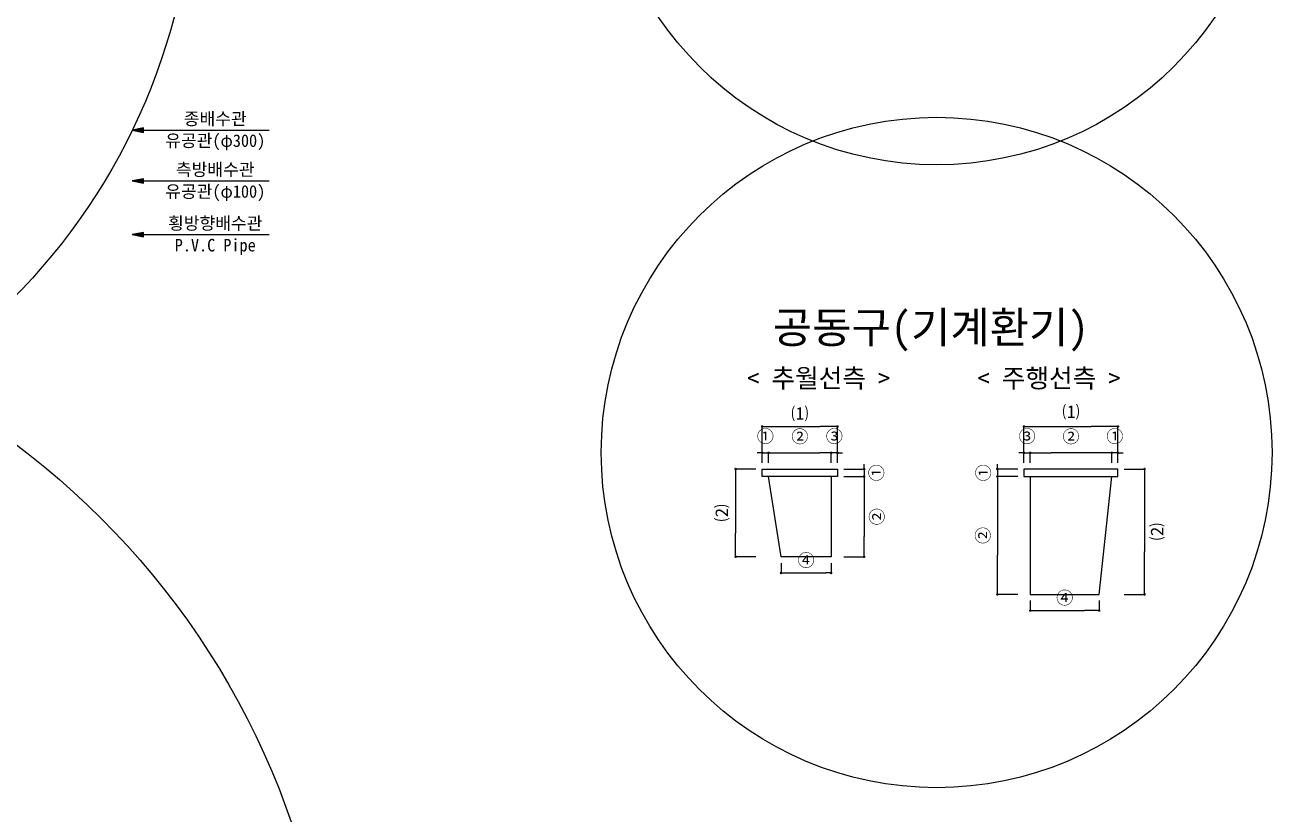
# Model space of a CAD drawing. Header units: millimetres. Extents: x -69382 to 174843, y -46375 to 101648.
# Drawn here: x -6055 to 3892, y -19597 to -13298 of the extents above; entities that cross this region are included whole.
import ezdxf
from ezdxf.enums import TextEntityAlignment as Align

# ---------------------------------------------------------------- set-up
doc = ezdxf.new("R2010")
doc.units = ezdxf.units.MM
doc.header["$LTSCALE"] = 1000
for name, color, linetype in [('-길작업', 255, 'Continuous'), ('CS-CONC', 4, 'Continuous'), ('CS-LEAL', 1, 'Continuous'), ('CS-LEAT', 3, 'Continuous'), ('CZ-TEX1', 6, 'Continuous'), ('DIM1', 1, 'Continuous')]:
    doc.layers.add(name, color=color, linetype=linetype)
doc.styles.add('WBMTXT', font='DotumChe.ttf')
doc.styles.add('WGTXT', font='DotumChe.ttf')
doc.dimstyles.new('DIM-01', dxfattribs={"dimscale": 100, "dimtxt": 3, "dimasz": 0.6, "dimexe": 0, "dimexo": 0, "dimgap": 1, "dimtad": 1, "dimdec": 0, "dimrnd": 0.001, "dimzin": 1, "dimdsep": 46, "dimlunit": 6, "dimtxsty": 'WGTXT', "dimblk": 'DOT', "dimcen": 0, "dimclrd": 1, "dimclre": 1, "dimclrt": 3, "dimadec": 4, "dimazin": 0, "dimtfac": 1, "dimtdec": 0, "dimtix": 1, "dimtmove": 2, "dimatfit": 3, "dimldrblk": 'DOT', "dimfxl": 1.5, "dimlwd": -1, "dimarcsym": 0})

# ---------------------------------------------------------------- blocks, each defined once
blk = doc.blocks.new('_Dot')
at = {"layer": 'DIM1'}
blk.add_line((0, 0), (-1, 0), dxfattribs=at)
at = {"layer": 'DIM1', "const_width": 0.5}
blk.add_lwpolyline([(-0.25, 0, 1), (0.25, 0, 1)], format="xyb", close=True, dxfattribs=at)
blk = doc.blocks.new('*D407')
at = {"color": 1, "linetype": 'ByBlock', "lineweight": -2, "transparency": 16777216}
for p, q in [((-174.1, -16792.8), (-174.1, -16502.9)), ((425.9, -16792.8), (425.9, -16502.9))]:
    blk.add_line(p, q, dxfattribs=at)
at = {"color": 1, "transparency": 16777216}
for p, q in [((-154.1, -16502.9), (-35.2, -16502.9)), ((405.9, -16502.9), (287.1, -16502.9))]:
    blk.add_line(p, q, dxfattribs=at)
at = {"layer": 'Defpoints', "color": 0, "linetype": 'ByBlock', "transparency": 16777216}
for p in [(425.9, -16502.9), (-174.1, -16842.8), (425.9, -16842.8)]:
    blk.add_point(p, dxfattribs=at)
at = {"color": 1, "linetype": 'ByBlock', "transparency": 16777216, "xscale": 20, "yscale": 20, "zscale": 20, "rotation": 180}
blk.add_blockref('_Dot', (-174.1, -16502.9), dxfattribs=at)
at = {"color": 1, "linetype": 'ByBlock', "transparency": 16777216, "xscale": 20, "yscale": 20, "zscale": 20}
blk.add_blockref('_Dot', (425.9, -16502.9), dxfattribs=at)
at = {"color": 3, "linetype": 'ByBlock', "transparency": 16777216, "insert": (125.9, -16405.5), "char_height": 100, "attachment_point": 5, "style": 'WGTXT'}
blk.add_mtext('⑴', dxfattribs=at)
blk = doc.blocks.new('*D408')
at = {"color": 1, "linetype": 'ByBlock', "lineweight": -2, "transparency": 16777216}
for p, q in [((-124.1, -16792.8), (-124.1, -16713.2)), ((375.9, -16792.8), (375.9, -16713.2))]:
    blk.add_line(p, q, dxfattribs=at)
at = {"color": 1, "transparency": 16777216}
for p, q in [((-104.1, -16713.2), (-31.2, -16713.2)), ((355.9, -16713.2), (283.1, -16713.2))]:
    blk.add_line(p, q, dxfattribs=at)
at = {"layer": 'Defpoints', "color": 0, "linetype": 'ByBlock', "transparency": 16777216}
for p in [(-124.1, -16713.2), (-124.1, -16842.8), (375.9, -16842.8)]:
    blk.add_point(p, dxfattribs=at)
at = {"color": 1, "linetype": 'ByBlock', "transparency": 16777216, "xscale": 20, "yscale": 20, "zscale": 20, "rotation": 180}
blk.add_blockref('_Dot', (-124.1, -16713.2), dxfattribs=at)
at = {"color": 1, "linetype": 'ByBlock', "transparency": 16777216, "xscale": 20, "yscale": 20, "zscale": 20}
blk.add_blockref('_Dot', (375.9, -16713.2), dxfattribs=at)
at = {"color": 3, "linetype": 'ByBlock', "transparency": 16777216, "insert": (125.9, -16589), "char_height": 100, "attachment_point": 5, "style": 'WGTXT'}
blk.add_mtext('②', dxfattribs=at)
blk = doc.blocks.new('*D409')
at = {"color": 1, "transparency": 16777216}
for p, q in [((-194.1, -16713.2), (-214.1, -16713.2)), ((-174.1, -16713.2), (-124.1, -16713.2)), ((-104.1, -16713.2), (-84.1, -16713.2))]:
    blk.add_line(p, q, dxfattribs=at)
at = {"color": 1, "linetype": 'ByBlock', "lineweight": -2, "transparency": 16777216}
for p, q in [((-174.1, -16792.8), (-174.1, -16713.2)), ((-124.1, -16792.8), (-124.1, -16713.2))]:
    blk.add_line(p, q, dxfattribs=at)
at = {"layer": 'Defpoints', "color": 0, "linetype": 'ByBlock', "transparency": 16777216}
for p in [(-124.1, -16713.2), (-174.1, -16842.8), (-124.1, -16842.8)]:
    blk.add_point(p, dxfattribs=at)
at = {"color": 1, "linetype": 'ByBlock', "transparency": 16777216, "xscale": 20, "yscale": 20, "zscale": 20}
blk.add_blockref('_Dot', (-174.1, -16713.2), dxfattribs=at)
at = {"color": 1, "linetype": 'ByBlock', "transparency": 16777216, "xscale": 20, "yscale": 20, "zscale": 20, "rotation": 180}
blk.add_blockref('_Dot', (-124.1, -16713.2), dxfattribs=at)
at = {"color": 3, "linetype": 'ByBlock', "transparency": 16777216, "insert": (-149.1, -16587.6), "char_height": 100, "attachment_point": 5, "style": 'WGTXT'}
blk.add_mtext('①', dxfattribs=at)
blk = doc.blocks.new('*D410')
at = {"color": 1, "transparency": 16777216}
for p, q in [((355.9, -16713.2), (335.9, -16713.2)), ((425.9, -16713.2), (375.9, -16713.2)), ((445.9, -16713.2), (465.9, -16713.2))]:
    blk.add_line(p, q, dxfattribs=at)
at = {"color": 1, "linetype": 'ByBlock', "lineweight": -2, "transparency": 16777216}
for p, q in [((375.9, -16792.8), (375.9, -16713.2)), ((425.9, -16792.8), (425.9, -16713.2))]:
    blk.add_line(p, q, dxfattribs=at)
at = {"layer": 'Defpoints', "color": 0, "linetype": 'ByBlock', "transparency": 16777216}
for p in [(375.9, -16713.2), (375.9, -16842.8), (425.9, -16842.8)]:
    blk.add_point(p, dxfattribs=at)
at = {"color": 1, "linetype": 'ByBlock', "transparency": 16777216, "xscale": 20, "yscale": 20, "zscale": 20}
blk.add_blockref('_Dot', (375.9, -16713.2), dxfattribs=at)
at = {"color": 1, "linetype": 'ByBlock', "transparency": 16777216, "xscale": 20, "yscale": 20, "zscale": 20, "rotation": 180}
blk.add_blockref('_Dot', (425.9, -16713.2), dxfattribs=at)
at = {"color": 3, "linetype": 'ByBlock', "transparency": 16777216, "insert": (400.9, -16587.6), "char_height": 100, "attachment_point": 5, "style": 'WGTXT'}
blk.add_mtext('③', dxfattribs=at)
blk = doc.blocks.new('*D411')
at = {"color": 1, "linetype": 'ByBlock', "lineweight": -2, "transparency": 16777216}
for p, q in [((1913.6, -16792.8), (1913.6, -16502.9)), ((2663.6, -16792.8), (2663.6, -16502.9))]:
    blk.add_line(p, q, dxfattribs=at)
at = {"color": 1, "transparency": 16777216}
for p, q in [((1933.6, -16502.9), (2127.5, -16502.9)), ((2643.6, -16502.9), (2449.7, -16502.9))]:
    blk.add_line(p, q, dxfattribs=at)
at = {"layer": 'Defpoints', "color": 0, "linetype": 'ByBlock', "transparency": 16777216}
for p in [(1913.6, -16502.9), (1913.6, -16842.8), (2663.6, -16842.8)]:
    blk.add_point(p, dxfattribs=at)
at = {"color": 1, "linetype": 'ByBlock', "transparency": 16777216, "xscale": 20, "yscale": 20, "zscale": 20, "rotation": 180}
blk.add_blockref('_Dot', (1913.6, -16502.9), dxfattribs=at)
at = {"color": 1, "linetype": 'ByBlock', "transparency": 16777216, "xscale": 20, "yscale": 20, "zscale": 20}
blk.add_blockref('_Dot', (2663.6, -16502.9), dxfattribs=at)
at = {"color": 3, "linetype": 'ByBlock', "transparency": 16777216, "insert": (2288.6, -16391.3), "char_height": 100, "attachment_point": 5, "style": 'WGTXT'}
blk.add_mtext('⑴', dxfattribs=at)
blk = doc.blocks.new('*D412')
at = {"color": 1, "linetype": 'ByBlock', "lineweight": -2, "transparency": 16777216}
for p, q in [((1963.6, -16792.8), (1963.6, -16713.2)), ((2613.6, -16792.8), (2613.6, -16713.2))]:
    blk.add_line(p, q, dxfattribs=at)
at = {"color": 1, "transparency": 16777216}
for p, q in [((1983.6, -16713.2), (2131.5, -16713.2)), ((2593.6, -16713.2), (2445.7, -16713.2))]:
    blk.add_line(p, q, dxfattribs=at)
at = {"layer": 'Defpoints', "color": 0, "linetype": 'ByBlock', "transparency": 16777216}
for p in [(2613.6, -16713.2), (1963.6, -16842.8), (2613.6, -16842.8)]:
    blk.add_point(p, dxfattribs=at)
at = {"color": 1, "linetype": 'ByBlock', "transparency": 16777216, "xscale": 20, "yscale": 20, "zscale": 20, "rotation": 180}
blk.add_blockref('_Dot', (1963.6, -16713.2), dxfattribs=at)
at = {"color": 1, "linetype": 'ByBlock', "transparency": 16777216, "xscale": 20, "yscale": 20, "zscale": 20}
blk.add_blockref('_Dot', (2613.6, -16713.2), dxfattribs=at)
at = {"color": 3, "linetype": 'ByBlock', "transparency": 16777216, "insert": (2288.6, -16589), "char_height": 100, "attachment_point": 5, "style": 'WGTXT'}
blk.add_mtext('②', dxfattribs=at)
blk = doc.blocks.new('*D413')
at = {"color": 1, "transparency": 16777216}
for p, q in [((2593.6, -16713.2), (2573.6, -16713.2)), ((2663.6, -16713.2), (2613.6, -16713.2)), ((2683.6, -16713.2), (2703.6, -16713.2))]:
    blk.add_line(p, q, dxfattribs=at)
at = {"color": 1, "linetype": 'ByBlock', "lineweight": -2, "transparency": 16777216}
for p, q in [((2613.6, -16792.8), (2613.6, -16713.2)), ((2663.6, -16792.8), (2663.6, -16713.2))]:
    blk.add_line(p, q, dxfattribs=at)
at = {"layer": 'Defpoints', "color": 0, "linetype": 'ByBlock', "transparency": 16777216}
for p in [(2613.6, -16713.2), (2613.6, -16842.8), (2663.6, -16842.8)]:
    blk.add_point(p, dxfattribs=at)
at = {"color": 1, "linetype": 'ByBlock', "transparency": 16777216, "xscale": 20, "yscale": 20, "zscale": 20}
blk.add_blockref('_Dot', (2613.6, -16713.2), dxfattribs=at)
at = {"color": 1, "linetype": 'ByBlock', "transparency": 16777216, "xscale": 20, "yscale": 20, "zscale": 20, "rotation": 180}
blk.add_blockref('_Dot', (2663.6, -16713.2), dxfattribs=at)
at = {"color": 3, "linetype": 'ByBlock', "transparency": 16777216, "insert": (2638.6, -16587.6), "char_height": 100, "attachment_point": 5, "style": 'WGTXT'}
blk.add_mtext('①', dxfattribs=at)
blk = doc.blocks.new('*D414')
at = {"color": 1, "transparency": 16777216}
for p, q in [((1893.6, -16713.2), (1873.6, -16713.2)), ((1913.6, -16713.2), (1963.6, -16713.2)), ((1983.6, -16713.2), (2003.6, -16713.2))]:
    blk.add_line(p, q, dxfattribs=at)
at = {"color": 1, "linetype": 'ByBlock', "lineweight": -2, "transparency": 16777216}
for p, q in [((1913.6, -16792.8), (1913.6, -16713.2)), ((1963.6, -16792.8), (1963.6, -16713.2))]:
    blk.add_line(p, q, dxfattribs=at)
at = {"layer": 'Defpoints', "color": 0, "linetype": 'ByBlock', "transparency": 16777216}
for p in [(1963.6, -16713.2), (1913.6, -16842.8), (1963.6, -16842.8)]:
    blk.add_point(p, dxfattribs=at)
at = {"color": 1, "linetype": 'ByBlock', "transparency": 16777216, "xscale": 20, "yscale": 20, "zscale": 20}
blk.add_blockref('_Dot', (1913.6, -16713.2), dxfattribs=at)
at = {"color": 1, "linetype": 'ByBlock', "transparency": 16777216, "xscale": 20, "yscale": 20, "zscale": 20, "rotation": 180}
blk.add_blockref('_Dot', (1963.6, -16713.2), dxfattribs=at)
at = {"color": 3, "linetype": 'ByBlock', "transparency": 16777216, "insert": (1938.6, -16587.6), "char_height": 100, "attachment_point": 5, "style": 'WGTXT'}
blk.add_mtext('③', dxfattribs=at)
blk = doc.blocks.new('*D415')
at = {"color": 1, "transparency": 16777216}
for p, q in [((638.1, -16822.8), (638.1, -16802.8)), ((638.1, -16842.8), (638.1, -16902.8)), ((638.1, -16922.8), (638.1, -16942.8))]:
    blk.add_line(p, q, dxfattribs=at)
at = {"color": 1, "linetype": 'ByBlock', "lineweight": -2, "transparency": 16777216}
for p, q in [((475.9, -16842.8), (638.1, -16842.8)), ((475.9, -16902.8), (638.1, -16902.8))]:
    blk.add_line(p, q, dxfattribs=at)
at = {"layer": 'Defpoints', "color": 0, "linetype": 'ByBlock', "transparency": 16777216}
for p in [(425.9, -16842.8), (425.9, -16902.8), (638.1, -16902.8)]:
    blk.add_point(p, dxfattribs=at)
at = {"color": 1, "linetype": 'ByBlock', "transparency": 16777216, "xscale": 20, "yscale": 20, "zscale": 20}
for p, rotation in [((638.1, -16842.8), 270), ((638.1, -16902.8), 90)]:
    blk.add_blockref('_Dot', p, dxfattribs=dict(at, rotation=rotation))
at = {"color": 3, "linetype": 'ByBlock', "transparency": 16777216, "insert": (743.4, -16872.8), "char_height": 100, "attachment_point": 5, "rotation": 90, "style": 'WGTXT'}
blk.add_mtext('①', dxfattribs=at)
blk = doc.blocks.new('*D416')
at = {"color": 1, "linetype": 'ByBlock', "lineweight": -2, "transparency": 16777216}
for p, q in [((475.9, -16902.8), (638.1, -16902.8)), ((475.9, -17542.8), (638.1, -17542.8))]:
    blk.add_line(p, q, dxfattribs=at)
at = {"color": 1, "transparency": 16777216}
for p, q in [((638.1, -16922.8), (638.1, -17065.7)), ((638.1, -17522.8), (638.1, -17379.9))]:
    blk.add_line(p, q, dxfattribs=at)
at = {"layer": 'Defpoints', "color": 0, "linetype": 'ByBlock', "transparency": 16777216}
for p in [(425.9, -16902.8), (425.9, -17542.8), (638.1, -17542.8)]:
    blk.add_point(p, dxfattribs=at)
at = {"color": 1, "linetype": 'ByBlock', "transparency": 16777216, "xscale": 20, "yscale": 20, "zscale": 20}
for p, rotation in [((638.1, -16902.8), 90), ((638.1, -17542.8), 270)]:
    blk.add_blockref('_Dot', p, dxfattribs=dict(at, rotation=rotation))
at = {"color": 3, "linetype": 'ByBlock', "transparency": 16777216, "insert": (746.8, -17222.8), "char_height": 100, "attachment_point": 5, "rotation": 90, "style": 'WGTXT'}
blk.add_mtext('②', dxfattribs=at)
blk = doc.blocks.new('*D417')
at = {"color": 1, "linetype": 'ByBlock', "lineweight": -2, "transparency": 16777216}
for p, q in [((-224.1, -16842.8), (-386.2, -16842.8)), ((-224.1, -17542.8), (-386.2, -17542.8))]:
    blk.add_line(p, q, dxfattribs=at)
at = {"color": 1, "transparency": 16777216}
for p, q in [((-386.2, -16862.8), (-386.2, -17031.7)), ((-386.2, -17522.8), (-386.2, -17353.9))]:
    blk.add_line(p, q, dxfattribs=at)
at = {"layer": 'Defpoints', "color": 0, "linetype": 'ByBlock', "transparency": 16777216}
for p in [(-174.1, -16842.8), (-386.2, -17542.8), (-174.1, -17542.8)]:
    blk.add_point(p, dxfattribs=at)
at = {"color": 1, "linetype": 'ByBlock', "transparency": 16777216, "xscale": 20, "yscale": 20, "zscale": 20}
for p, rotation in [((-386.2, -16842.8), 90), ((-386.2, -17542.8), 270)]:
    blk.add_blockref('_Dot', p, dxfattribs=dict(at, rotation=rotation))
at = {"color": 3, "linetype": 'ByBlock', "transparency": 16777216, "insert": (-491.5, -17192.8), "char_height": 100, "attachment_point": 5, "rotation": 90, "style": 'WGTXT'}
blk.add_mtext('⑵', dxfattribs=at)
blk = doc.blocks.new('*D418')
at = {"color": 1, "linetype": 'ByBlock', "lineweight": -2, "transparency": 16777216}
for p, q in [((-24.1, -17592.8), (-24.1, -17672.3)), ((375.9, -17592.8), (375.9, -17672.3))]:
    blk.add_line(p, q, dxfattribs=at)
at = {"color": 1, "transparency": 16777216}
for p, q in [((-4.1, -17672.3), (18.8, -17672.3)), ((355.9, -17672.3), (333.1, -17672.3))]:
    blk.add_line(p, q, dxfattribs=at)
at = {"layer": 'Defpoints', "color": 0, "linetype": 'ByBlock', "transparency": 16777216}
for p in [(-24.1, -17542.8), (375.9, -17542.8), (-24.1, -17672.3)]:
    blk.add_point(p, dxfattribs=at)
at = {"color": 1, "linetype": 'ByBlock', "transparency": 16777216, "xscale": 20, "yscale": 20, "zscale": 20, "rotation": 180}
blk.add_blockref('_Dot', (-24.1, -17672.3), dxfattribs=at)
at = {"color": 1, "linetype": 'ByBlock', "transparency": 16777216, "xscale": 20, "yscale": 20, "zscale": 20}
blk.add_blockref('_Dot', (375.9, -17672.3), dxfattribs=at)
at = {"color": 3, "linetype": 'ByBlock', "transparency": 16777216, "insert": (175.9, -17576.6), "char_height": 100, "attachment_point": 5, "style": 'WGTXT'}
blk.add_mtext('④', dxfattribs=at)
blk = doc.blocks.new('*D419')
at = {"color": 1, "transparency": 16777216}
for p, q in [((1701.4, -16822.8), (1701.4, -16802.8)), ((1701.4, -16842.8), (1701.4, -16902.8)), ((1701.4, -16922.8), (1701.4, -16942.8))]:
    blk.add_line(p, q, dxfattribs=at)
at = {"color": 1, "linetype": 'ByBlock', "lineweight": -2, "transparency": 16777216}
for p, q in [((1863.6, -16842.8), (1701.4, -16842.8)), ((1863.6, -16902.8), (1701.4, -16902.8))]:
    blk.add_line(p, q, dxfattribs=at)
at = {"layer": 'Defpoints', "color": 0, "linetype": 'ByBlock', "transparency": 16777216}
for p in [(1701.4, -16902.8), (1913.6, -16842.8), (1913.6, -16902.8)]:
    blk.add_point(p, dxfattribs=at)
at = {"color": 1, "linetype": 'ByBlock', "transparency": 16777216, "xscale": 20, "yscale": 20, "zscale": 20}
for p, rotation in [((1701.4, -16842.8), 270), ((1701.4, -16902.8), 90)]:
    blk.add_blockref('_Dot', p, dxfattribs=dict(at, rotation=rotation))
at = {"color": 3, "linetype": 'ByBlock', "transparency": 16777216, "insert": (1596.1, -16872.8), "char_height": 100, "attachment_point": 5, "rotation": 90, "style": 'WGTXT'}
blk.add_mtext('①', dxfattribs=at)
blk = doc.blocks.new('*D420')
at = {"color": 1, "linetype": 'ByBlock', "lineweight": -2, "transparency": 16777216}
for p, q in [((1863.6, -16902.8), (1701.4, -16902.8)), ((1863.6, -17842.8), (1701.4, -17842.8))]:
    blk.add_line(p, q, dxfattribs=at)
at = {"color": 1, "transparency": 16777216}
for p, q in [((1701.4, -16922.8), (1701.4, -17215.7)), ((1701.4, -17822.8), (1701.4, -17529.9))]:
    blk.add_line(p, q, dxfattribs=at)
at = {"layer": 'Defpoints', "color": 0, "linetype": 'ByBlock', "transparency": 16777216}
for p in [(1913.6, -16902.8), (1701.4, -17842.8), (1913.6, -17842.8)]:
    blk.add_point(p, dxfattribs=at)
at = {"color": 1, "linetype": 'ByBlock', "transparency": 16777216, "xscale": 20, "yscale": 20, "zscale": 20}
for p, rotation in [((1701.4, -16902.8), 90), ((1701.4, -17842.8), 270)]:
    blk.add_blockref('_Dot', p, dxfattribs=dict(at, rotation=rotation))
at = {"color": 3, "linetype": 'ByBlock', "transparency": 16777216, "insert": (1592.7, -17372.8), "char_height": 100, "attachment_point": 5, "rotation": 90, "style": 'WGTXT'}
blk.add_mtext('②', dxfattribs=at)
blk = doc.blocks.new('*D421')
at = {"color": 1, "linetype": 'ByBlock', "lineweight": -2, "transparency": 16777216}
for p, q in [((2713.6, -16842.8), (2875.7, -16842.8)), ((2713.6, -17842.8), (2875.7, -17842.8))]:
    blk.add_line(p, q, dxfattribs=at)
at = {"color": 1, "transparency": 16777216}
for p, q in [((2875.7, -16862.8), (2875.7, -17181.7)), ((2875.7, -17822.8), (2875.7, -17503.9))]:
    blk.add_line(p, q, dxfattribs=at)
at = {"layer": 'Defpoints', "color": 0, "linetype": 'ByBlock', "transparency": 16777216}
for p in [(2663.6, -16842.8), (2663.6, -17842.8), (2875.7, -17842.8)]:
    blk.add_point(p, dxfattribs=at)
at = {"color": 1, "linetype": 'ByBlock', "transparency": 16777216, "xscale": 20, "yscale": 20, "zscale": 20}
for p, rotation in [((2875.7, -16842.8), 90), ((2875.7, -17842.8), 270)]:
    blk.add_blockref('_Dot', p, dxfattribs=dict(at, rotation=rotation))
at = {"color": 3, "linetype": 'ByBlock', "transparency": 16777216, "insert": (2981, -17342.8), "char_height": 100, "attachment_point": 5, "rotation": 90, "style": 'WGTXT'}
blk.add_mtext('⑵', dxfattribs=at)
blk = doc.blocks.new('*D422')
at = {"color": 1, "linetype": 'ByBlock', "lineweight": -2, "transparency": 16777216}
for p, q in [((1963.6, -17892.8), (1963.6, -17972.3)), ((2513.6, -17892.8), (2513.6, -17972.3))]:
    blk.add_line(p, q, dxfattribs=at)
at = {"color": 1, "transparency": 16777216}
for p, q in [((1983.6, -17972.3), (2081.5, -17972.3)), ((2493.6, -17972.3), (2395.7, -17972.3))]:
    blk.add_line(p, q, dxfattribs=at)
at = {"layer": 'Defpoints', "color": 0, "linetype": 'ByBlock', "transparency": 16777216}
for p in [(1963.6, -17842.8), (2513.6, -17842.8), (2513.6, -17972.3)]:
    blk.add_point(p, dxfattribs=at)
at = {"color": 1, "linetype": 'ByBlock', "transparency": 16777216, "xscale": 20, "yscale": 20, "zscale": 20, "rotation": 180}
blk.add_blockref('_Dot', (1963.6, -17972.3), dxfattribs=at)
at = {"color": 1, "linetype": 'ByBlock', "transparency": 16777216, "xscale": 20, "yscale": 20, "zscale": 20}
blk.add_blockref('_Dot', (2513.6, -17972.3), dxfattribs=at)
at = {"color": 3, "linetype": 'ByBlock', "transparency": 16777216, "insert": (2238.6, -17876.6), "char_height": 100, "attachment_point": 5, "style": 'WGTXT'}
blk.add_mtext('④', dxfattribs=at)

msp = doc.modelspace()

# ---------------------------------------------------------------- hatches: boundary and pattern name
at = {"layer": 'CS-LEAL'}
for points in [[(-5109.9468, -14155.5604), (-5109.9468, -14119.5604), (-5199.9468, -14137.5604)], [(-5109.9468, -14561.3271), (-5109.9468, -14525.3271), (-5199.9468, -14543.3271)], [(-5109.9468, -14990.0058), (-5109.9468, -14954.0058), (-5199.9468, -14972.0058)]]:
    msp.add_hatch(color=256, dxfattribs=at).paths.add_polyline_path(points)

# ---------------------------------------------------------------- linework, layer by layer
at = {"layer": '-길작업', "color": 3}
for centre, radius in [((-9678.4377, -11973.8844), 4974.5842), ((1217.1097, -11739.072), 2675.3425), ((1217.1097, -16710.5882), 2675.3425), ((-9933.4862, -21723.1849), 6345.4156)]:
    msp.add_circle(centre, radius, dxfattribs=at)
at = {"color": 1, "linetype": 'ByBlock'}
for p, q in [((-35.1867, -16502.9434), (287.0503, -16502.9434)), ((1952.4558, -16502.9434), (2274.6928, -16502.9434)), ((2274.6928, -16502.9434), (2449.6928, -16502.9434)), ((-31.192, -16713.2328), (283.0557, -16713.2328)), ((2445.6981, -16713.2328), (2131.4505, -16713.2328)), ((-386.2136, -17031.6697), (-386.2136, -17353.9067)), ((638.0772, -17065.6644), (638.0772, -17379.912)), ((2875.7197, -17181.6697), (2875.7197, -17503.9067)), ((1701.4289, -17215.6644), (1701.4289, -17529.912)), ((18.808, -17672.3437), (333.0557, -17672.3437)), ((2081.4505, -17972.3437), (2395.6981, -17972.3437))]:
    msp.add_line(p, q, dxfattribs=at)
at = {"layer": 'CS-CONC'}
for p, q in [((-174.0682, -16902.7882), (-174.0682, -16842.7882)), ((-174.0682, -16842.7882), (425.9318, -16842.7882)), ((425.9318, -16902.7882), (-174.0682, -16902.7882)), ((-24.0682, -17542.7882), (-124.0682, -16902.7882)), ((375.9318, -16902.7882), (375.9318, -17542.7882)), ((425.9318, -16842.7882), (425.9318, -16902.7882)), ((2663.5743, -16842.7882), (1913.5743, -16842.7882)), ((1913.5743, -16842.7882), (1913.5743, -16902.7882)), ((1913.5743, -16902.7882), (2663.5743, -16902.7882)), ((1963.5743, -16902.7882), (1963.5743, -17842.7882)), ((2513.5743, -17842.7882), (2613.5743, -16902.7882)), ((2663.5743, -16902.7882), (2663.5743, -16842.7882)), ((375.9318, -17542.7882), (-24.0682, -17542.7882)), ((1963.5743, -17842.7882), (2513.5743, -17842.7882))]:
    msp.add_line(p, q, dxfattribs=at)
at = {"layer": 'CS-LEAL'}
for p, q in [((-5199.9468, -14137.5604), (-4106.4556, -14137.5604)), ((-5199.9468, -14543.3271), (-4106.4556, -14543.3271)), ((-5199.9468, -14972.0058), (-4106.4556, -14972.0058))]:
    msp.add_line(p, q, dxfattribs=at)
for points in [[(-5109.9468, -14155.5604), (-5109.9468, -14119.5604), (-5199.9468, -14137.5604)], [(-5109.9468, -14561.3271), (-5109.9468, -14525.3271), (-5199.9468, -14543.3271)], [(-5109.9468, -14990.0058), (-5109.9468, -14954.0058), (-5199.9468, -14972.0058)]]:
    msp.add_lwpolyline(points, close=True, dxfattribs=at)

# ---------------------------------------------------------------- texts
at = {"layer": 'CS-LEAT', "style": 'WGTXT'}
for s, height, p in [('종배수관', 100, (-4537.2815, -14096.6262)), ('유공관(φ300)', 100, (-4537.2815, -14271.4373)), ('측방배수관', 100, (-4537.2815, -14502.3929)), ('유공관(φ100)', 100, (-4537.2815, -14677.204)), ('횡방향배수관', 100, (-4537.2815, -14931.0716)), ('P.V.C Pipe', 100, (-4537.2815, -15105.8827)), ('< 추월선측 >', 150, (275.9318, -16192.6407)), ('< 주행선측 >', 150, (2113.5743, -16192.6407))]:
    msp.add_text(s, height=height, dxfattribs=at).set_placement(p, align=Align.CENTER)
at = {"layer": 'CZ-TEX1', "style": 'WBMTXT'}
msp.add_text('공동구(기계환기)', height=250, dxfattribs=at).set_placement((1169.7531, -15712.5079), align=Align.MIDDLE_CENTER)

# ---------------------------------------------------------------- dimensions: what is measured, and where the dimension line sits
at = {"linetype": 'ByBlock'}
for base, p1, p2, text, override, picture, middle in [((425.9318, -16502.9434), (-174.0682, -16842.7882), (425.9318, -16842.7882), '⑴', {"dimtxt": 1, "dimasz": 0.2, "dimexo": 0.5, "dimfxl": 1.25}, '*D407', (125.9318, -16405.5237)), ((-124.0682, -16713.2328), (-174.0682, -16842.7882), (-124.0682, -16842.7882), '①', {"dimtxt": 1, "dimasz": 0.2, "dimexo": 0.5, "dimfxl": 1.25}, '*D409', (-149.0682, -16587.6211)), ((1963.5743, -16713.2328), (1913.5743, -16842.7882), (1963.5743, -16842.7882), '③', {"dimtxt": 1, "dimasz": 0.2, "dimexo": 0.5, "dimdec": 3, "dimfxl": 1.25}, '*D414', (1938.5743, -16587.6211)), ((2613.5743, -16713.2328), (1963.5743, -16842.7882), (2613.5743, -16842.7882), '②', {"dimtxt": 1, "dimasz": 0.2, "dimexo": 0.5, "dimfxl": 1.25}, '*D412', (2288.5743, -16589.0352)), ((2513.5743, -17972.3437), (1963.5743, -17842.7882), (2513.5743, -17842.7882), '④', {"dimtxt": 1, "dimasz": 0.2, "dimexo": 0.5, "dimfxl": 1.25}, '*D422', (2238.5743, -17876.6445))]:
    dim = msp.add_linear_dim(base=base, p1=p1, p2=p2, text=text, dimstyle='DIM-01', override=override, dxfattribs=at)
    dim.commit()
    dim.dimension.update_dxf_attribs({"geometry": picture, "text_midpoint": middle, "dimtype": 160})
for base, p1, p2, angle, text, override, picture, middle in [((1913.5743, -16502.9434), (2663.5743, -16842.7882), (1913.5743, -16842.7882), 180, '⑴', {"dimtxt": 1, "dimasz": 0.2, "dimexo": 0.5, "dimfxl": 1.25}, '*D411', (2288.5743, -16391.3297)), ((-124.0682, -16713.2328), (375.9318, -16842.7882), (-124.0682, -16842.7882), 180, '②', {"dimtxt": 1, "dimasz": 0.2, "dimexo": 0.5, "dimfxl": 1.25}, '*D408', (125.9318, -16589.0352)), ((375.9318, -16713.2328), (425.9318, -16842.7882), (375.9318, -16842.7882), 180, '③', {"dimtxt": 1, "dimasz": 0.2, "dimexo": 0.5, "dimdec": 3, "dimfxl": 1.25}, '*D410', (400.9318, -16587.6211)), ((2613.5743, -16713.2328), (2663.5743, -16842.7882), (2613.5743, -16842.7882), 180, '①', {"dimtxt": 1, "dimasz": 0.2, "dimexo": 0.5, "dimfxl": 1.25}, '*D413', (2638.5743, -16587.6211)), ((638.0772, -16902.7882), (425.9318, -16842.7882), (425.9318, -16902.7882), 90, '①', {"dimtxt": 1, "dimasz": 0.2, "dimexo": 0.5, "dimfxl": 1.25}, '*D415', (743.4049, -16872.7882)), ((1701.4289, -16902.7882), (1913.5743, -16842.7882), (1913.5743, -16902.7882), 90, '①', {"dimtxt": 1, "dimasz": 0.2, "dimexo": 0.5, "dimfxl": 1.25}, '*D419', (1596.1012, -16872.7882)), ((-386.2136, -17542.7882), (-174.0682, -16842.7882), (-174.0682, -17542.7882), 90, '⑵', {"dimtxt": 1, "dimasz": 0.2, "dimexo": 0.5, "dimfxl": 1.25}, '*D417', (-491.5413, -17192.7882)), ((638.0772, -17542.7882), (425.9318, -16902.7882), (425.9318, -17542.7882), 90, '②', {"dimtxt": 1, "dimasz": 0.2, "dimexo": 0.5, "dimfxl": 1.25}, '*D416', (746.8386, -17222.7882)), ((1701.4289, -17842.7882), (1913.5743, -16902.7882), (1913.5743, -17842.7882), 90, '②', {"dimtxt": 1, "dimasz": 0.2, "dimexo": 0.5, "dimfxl": 1.25}, '*D420', (1592.6675, -17372.7882)), ((2875.7197, -17842.7882), (2663.5743, -16842.7882), (2663.5743, -17842.7882), 90, '⑵', {"dimtxt": 1, "dimasz": 0.2, "dimexo": 0.5, "dimfxl": 1.25}, '*D421', (2981.0474, -17342.7882)), ((-24.0682, -17672.3437), (375.9318, -17542.7882), (-24.0682, -17542.7882), 180, '④', {"dimtxt": 1, "dimasz": 0.2, "dimexo": 0.5, "dimfxl": 1.25}, '*D418', (175.9318, -17576.6445))]:
    dim = msp.add_linear_dim(base=base, p1=p1, p2=p2, angle=angle, text=text, dimstyle='DIM-01', override=override, dxfattribs=at)
    dim.commit()
    dim.dimension.update_dxf_attribs({"geometry": picture, "text_midpoint": middle, "dimtype": 160})

doc.saveas('drawing.dxf')
